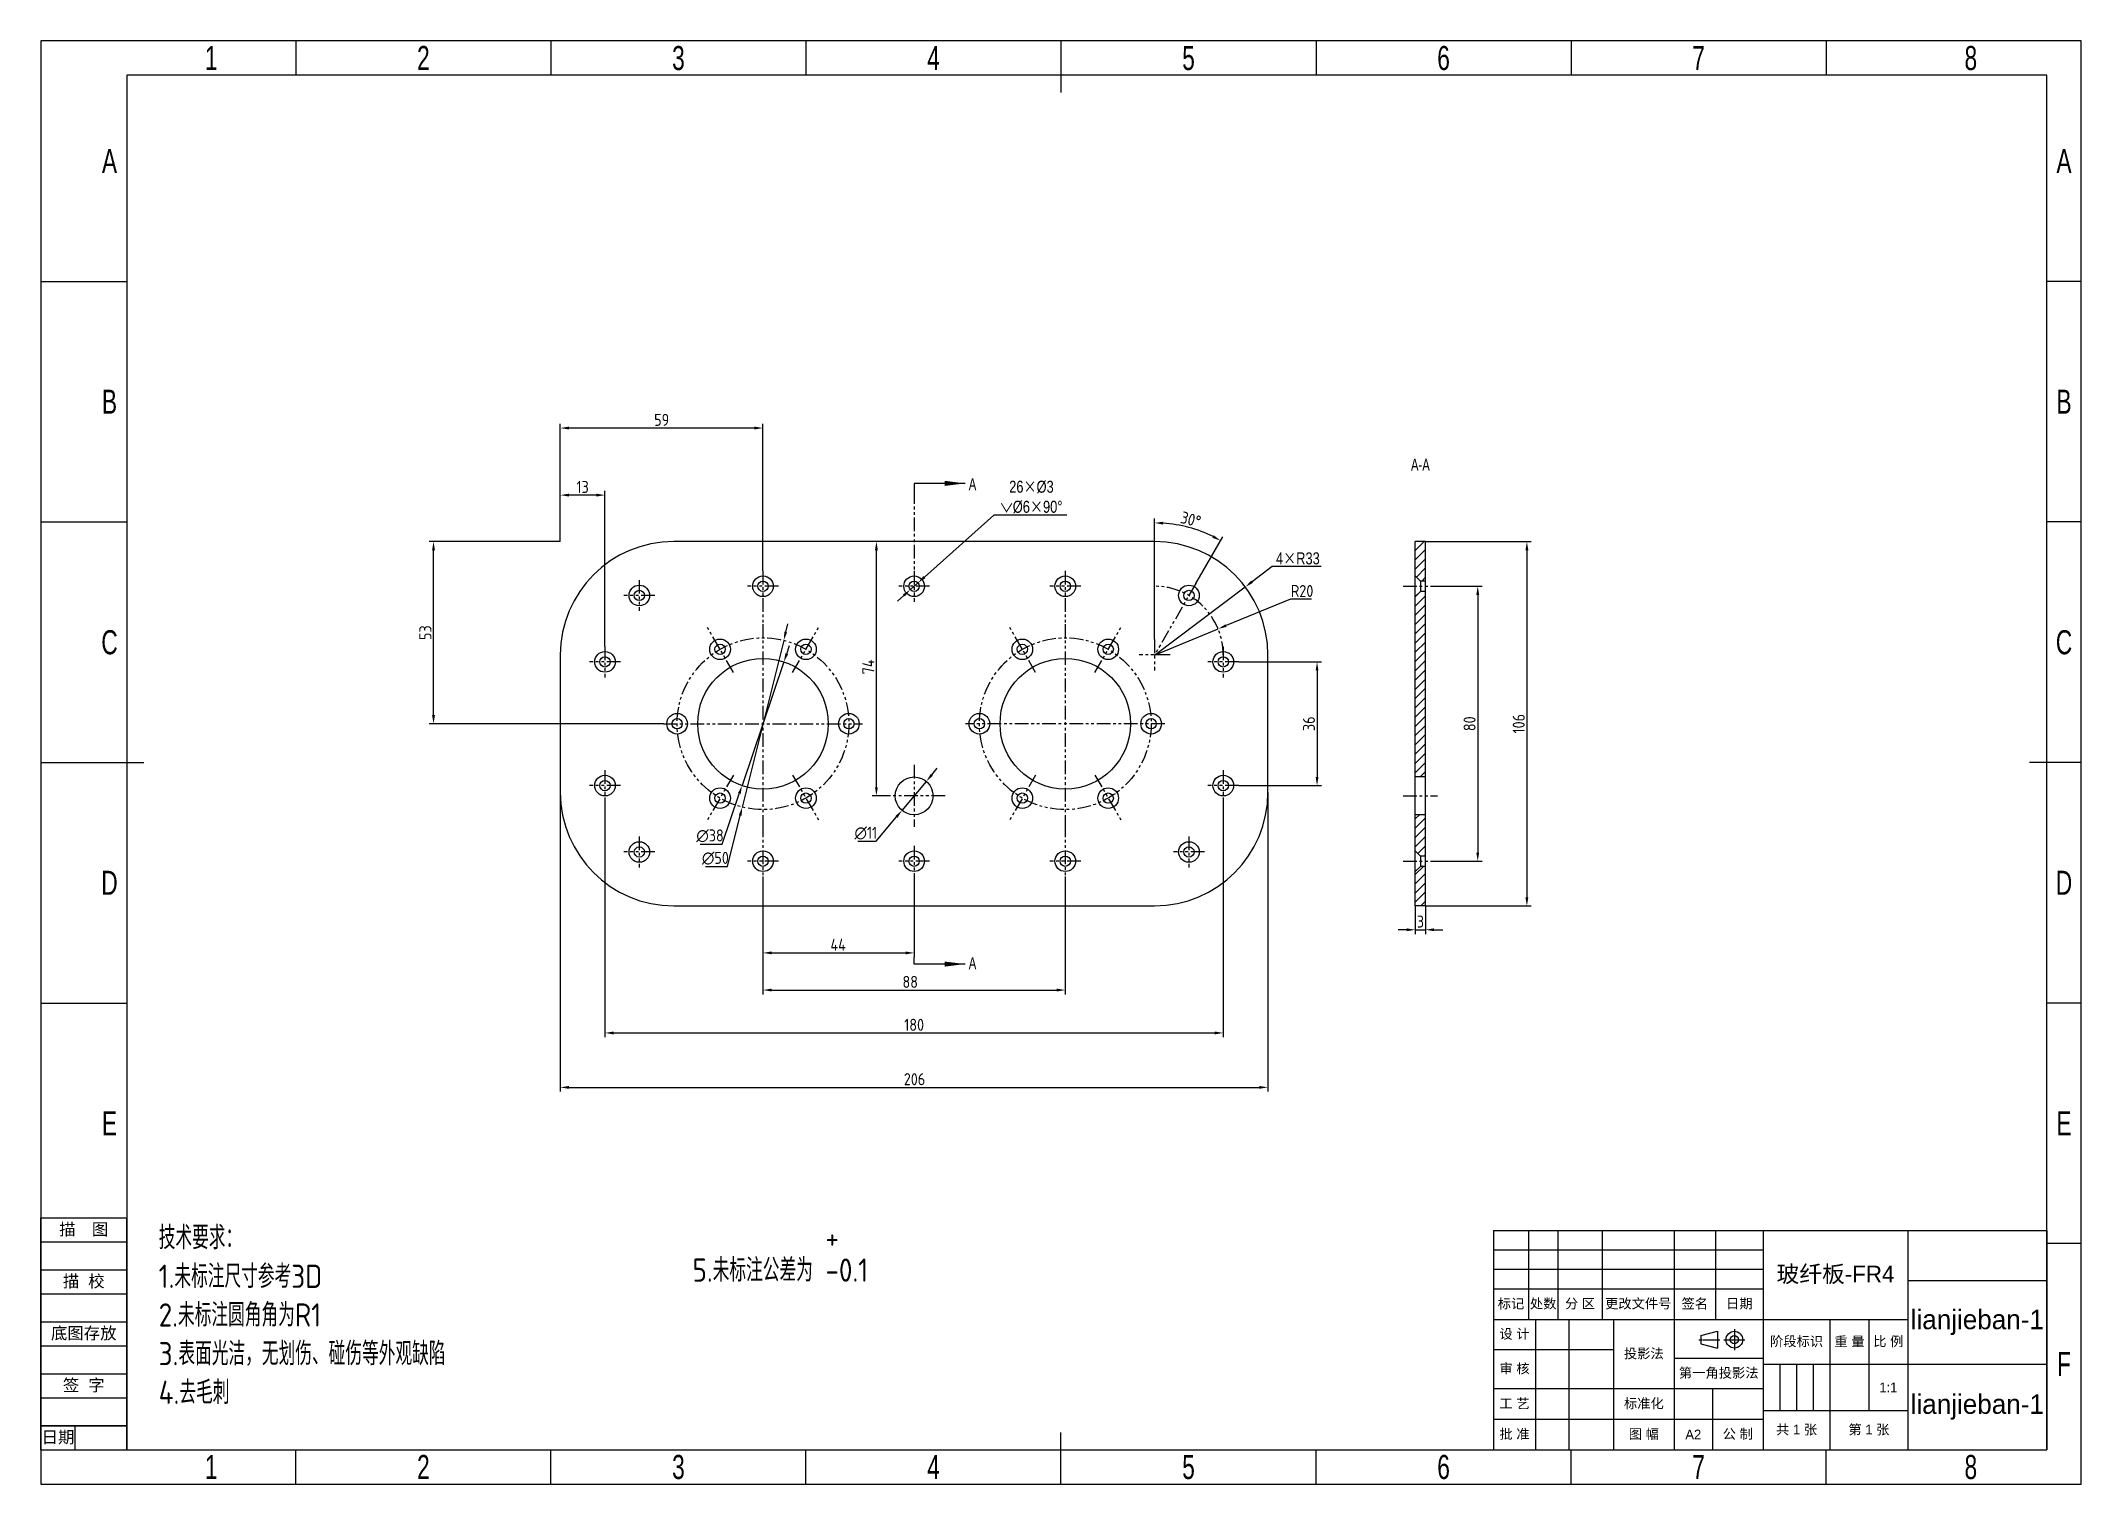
# Model space of a CAD drawing. Header units: millimetres. Extents: x 423 to 1017, y -78 to 342.
import ezdxf
from ezdxf.enums import TextEntityAlignment as Align

# ---------------------------------------------------------------- set-up
doc = ezdxf.new("R2010")
doc.units = ezdxf.units.MM
doc.header["$LTSCALE"] = 0.25
doc.header["$PDMODE"] = 3
doc.header["$PDSIZE"] = 1
doc.linetypes.add('CENTER', pattern=[0.6, 0.375, -0.075, 0.075, -0.075])
doc.linetypes.add('PHANTOM2', pattern=[31.75, 15.875, -3.175, 3.175, -3.175, 3.175, -3.175])
doc.layers.get('0').update_dxf_attribs({"linetype": 'CONTINUOUS'})
doc.layers.get('Defpoints').update_dxf_attribs({"linetype": 'CONTINUOUS'})
for name, color, linetype in [('0细实线', 7, 'CONTINUOUS'), ('1剖面线', 2, 'CONTINUOUS'), ('2双点画线', 6, 'PHANTOM2'), ('BMQZJ_DXF_CONTINUOUS_LINE', 7, 'CONTINUOUS'), ('BMQZJ_DXF_FORMAT', 7, 'CONTINUOUS'), ('BMQZJ_DXF_TEXT', 7, 'CONTINUOUS'), ('LIANJIEBAN-1_DXF_TEXT', 7, 'CONTINUOUS'), ('LIANJIEBAN-1DXF_CONTINUOUS_LINE', 7, 'CONTINUOUS'), ('后壳_DXF_FORMAT', 7, 'CONTINUOUS'), ('后壳_DXF_HATCHING', 7, 'CONTINUOUS')]:
    doc.layers.add(name, color=color, linetype=linetype)
doc.styles.get("Standard").update_dxf_attribs({"font": 'CHANGFANGSONG.TTF'})
doc.styles.add('TEXTSTYLE_2', font='CHANGFANGSONG.TTF')
doc.styles.add('TEXTSTYLE_3', font='CHANGFANGSONG.TTF')
doc.styles.add('字母', font='gbenor.shx', dxfattribs={"height": 3.5, "bigfont": 'gbcbig.shx'})
doc.styles.add('汉字', font='gbenor.shx', dxfattribs={"height": 5, "bigfont": 'gbcbig.shx'})
doc.dimstyles.get("Standard").update_dxf_attribs({"dimtxt": 3.5, "dimasz": 3.5, "dimexe": 1.5, "dimexo": 0, "dimtad": 1, "dimdsep": 46, "dimtxsty": 'STANDARD', "dimblk": '_FILLED', "dimblk1": '_FILLED', "dimblk2": '_FILLED', "dimcen": 0.09, "dimclrt": 3, "dimazin": 2, "dimtol": 1, "dimtp": 0.01, "dimtm": 0.01, "dimtfac": 1, "dimtofl": 0, "dimtmove": 0, "dimatfit": 3, "dimldrblk": '_FILLED', "dimfxl": 1, "dimtolj": 1, "dimarcsym": 0})
doc.dimstyles.new('正常', dxfattribs={"dimtxt": 3.5, "dimasz": 2.5, "dimexe": 1.25, "dimexo": 0, "dimtad": 1, "dimtoh": 1, "dimdsep": 46, "dimtxsty": '字母', "dimcen": 2.5, "dimclrd": 3, "dimclre": 3, "dimclrt": 3, "dimadec": 0, "dimazin": 0, "dimtfac": 1, "dimtmove": 0, "dimatfit": 3, "dimfxl": 1, "dimarcsym": 0})

# ---------------------------------------------------------------- blocks, each defined once
blk = doc.blocks.new('*T141')
at = {"layer": 'BMQZJ_DXF_FORMAT', "color": 0, "linetype": 'ByBlock', "lineweight": -2, "transparency": 16777216}
for p, q in [((0, 67.48), (25, 67.48)), ((0, 0), (0, 67.48)), ((25, 0), (25, 67.48)), ((0, 60.48), (25, 60.48)), ((0, 52.36), (25, 52.36)), ((0, 45.36), (25, 45.36)), ((0, 37.24), (25, 37.24)), ((0, 30.24), (25, 30.24)), ((0, 22.12), (25, 22.12)), ((0, 15.12), (25, 15.12)), ((0, 7), (25, 7)), ((10, 0), (10, 7)), ((0, 0), (25, 0))]:
    blk.add_line(p, q, dxfattribs=at)
at = {"layer": 'BMQZJ_DXF_FORMAT', "color": 3, "linetype": 'Continuous', "transparency": 16777216, "char_height": 3.5, "attachment_point": 5, "style": 'TEXTSTYLE_3'}
for s, insert, width in [('{\\fSimSun|b0|i0|c134|p2;描  图}', (12.5, 63.98), 24.88), ('描  校', (12.5, 48.86), 24.88), ('底图存放', (12.5, 33.74), 24.88), ('签  字', (12.5, 18.62), 24.88), ('日期', (5, 3.5), 9.88)]:
    blk.add_mtext(s, dxfattribs=dict(at, insert=insert, width=width))
blk = doc.blocks.new('*T143')
at = {"layer": '后壳_DXF_FORMAT', "color": 0, "linetype": 'ByBlock', "lineweight": -2, "transparency": 16777216}
for p, q in [((0, 0), (161.08, 0)), ((0, 0), (0, -63.86)), ((10.19, 0), (10.19, -25.92)), ((18.7, 0), (18.7, -25.92)), ((31.66, 0), (31.66, -25.92)), ((52.6, 0), (52.6, -63.86)), ((64.62, 0), (64.62, -25.92)), ((78.5, 0), (78.5, -63.86)), ((120.58, 0), (120.58, -63.86)), ((161.08, 0), (161.08, -63.86)), ((0, -5.67), (78.5, -5.67)), ((0, -11.34), (78.5, -11.34)), ((0, -17.01), (78.5, -17.01)), ((120.58, -14.58), (161.08, -14.58)), ((0, -25.92), (120.58, -25.92)), ((12.22, -25.92), (12.22, -63.86)), ((21.94, -25.92), (21.94, -63.86)), ((34.9, -25.92), (34.9, -63.86)), ((97.94, -25.92), (97.94, -63.86)), ((109.28, -25.92), (109.28, -52.41)), ((0, -34.65), (34.9, -34.65)), ((52.6, -37.2), (78.5, -37.2)), ((78.5, -38.97), (161.08, -38.97)), ((83.36, -38.97), (83.36, -52.41)), ((88.22, -38.97), (88.22, -52.41)), ((93.08, -38.97), (93.08, -52.41)), ((0, -46.04), (78.5, -46.04)), ((63.7, -46.04), (63.7, -63.86)), ((78.5, -52.41), (120.58, -52.41)), ((0, -54.95), (78.5, -54.95)), ((0, -63.86), (161.08, -63.86))]:
    blk.add_line(p, q, dxfattribs=at)
at = {"layer": '后壳_DXF_FORMAT', "color": 3, "linetype": 'Continuous', "transparency": 16777216, "attachment_point": 5}
for s, insert, char_height, width in [('{\\fSimSun|b0|i0|c134|p2;玻纤板}-FR4', (99.54, -12.96), 4.86, 41.9817), ('标记', (5.09, -21.46), 2.835, 10.0899), ('处数', (14.45, -21.46), 2.835, 8.4202), ('分 区', (25.18, -21.46), 2.835, 12.8628), ('更改文件号', (42.13, -21.46), 2.835, 20.8349), ('签名', (58.61, -21.46), 2.835, 11.9286), ('日期', (71.56, -21.46), 2.835, 13.7787), ('设 计', (6.11, -30.28), 2.835, 12.1273), ('投影法', (43.75, -35.98), 2.835, 17.5949), ('{\\fSimSun|b0|i0|c134|p2;阶段标识}', (88.22, -32.44), 2.835, 19.3428), ('重 量', (103.61, -32.44), 2.835, 11.2428), ('比 例', (114.93, -32.44), 2.835, 11.2017), ('审 核', (6.11, -40.35), 2.835, 12.1273), ('第一角投影法', (65.55, -41.62), 2.835, 25.8045), ('1:1', (114.93, -45.69), 2.835, 11.2017), ('lianjieban-1', (140.83, -51.41), 5.67, 40.4028), ('工 艺', (6.11, -50.5), 2.835, 12.1273), ('标准化', (43.75, -50.5), 2.835, 17.5949), ('批 准', (6.11, -59.4), 2.835, 12.1273), ('图 幅', (43.75, -59.4), 2.835, 17.5949), ('A2', (58.15, -59.4), 2.835, 11.0035), ('公 制', (71.1, -59.4), 2.835, 14.7038), ('共 1 张', (88.22, -58.13), 2.835, 19.3428), ('第 1 张', (109.26, -58.13), 2.835, 22.5417)]:
    blk.add_mtext(s, dxfattribs=dict(at, insert=insert, char_height=char_height, width=width))
at = {"layer": '后壳_DXF_FORMAT', "color": 0, "linetype": 'Continuous', "transparency": 16777216, "insert": (140.83, -26.78), "char_height": 5.67, "width": 40.4028, "attachment_point": 5}
blk.add_mtext('{\\C3;lianjieban-1}', dxfattribs=at)
blk = doc.blocks.new('FIRST_ANG02_BL2', base_point=(178, 28))
at = {"layer": '后壳_DXF_FORMAT', "color": 7, "linetype": 'Continuous'}
for p, q in [((170.5, 29.5), (176.5, 31)), ((170.5, 29.5), (170.5, 26.5)), ((176.5, 31), (176.5, 25)), ((170.5, 26.5), (176.5, 25))]:
    blk.add_line(p, q, dxfattribs=at)
at = {"layer": '后壳_DXF_FORMAT', "color": 1, "linetype": 'CENTER'}
for p, q in [((182.5, 31.75), (182.5, 24.25)), ((169.75, 28), (177.25, 28)), ((178.75, 28), (186.25, 28))]:
    blk.add_line(p, q, dxfattribs=at)
at = {"layer": '后壳_DXF_FORMAT', "color": 7, "linetype": 'Continuous'}
for radius in [3, 1.5]:
    blk.add_circle((182.5, 28), radius, dxfattribs=at)
blk = doc.blocks.new('*D211')
at = {"layer": 'BMQZJ_DXF_CONTINUOUS_LINE', "color": 3, "lineweight": -2, "transparency": 16777216}
for p, q in [((823.34, 90.18), (823.34, 81.98)), ((826.34, 90.18), (826.34, 81.98)), ((820.84, 83.23), (818.34, 83.23)), ((823.34, 83.23), (826.34, 83.23)), ((828.84, 83.23), (831.34, 83.23))]:
    blk.add_line(p, q, dxfattribs=at)
at = {"layer": 'BMQZJ_DXF_CONTINUOUS_LINE', "color": 3, "transparency": 16777216}
for points in [[(820.84, 83.65), (820.84, 82.81), (823.34, 83.23)], [(828.84, 83.65), (828.84, 82.81), (826.34, 83.23)]]:
    blk.add_solid(points, dxfattribs=at)
at = {"layer": 'Defpoints', "color": 0, "transparency": 16777216}
for p in [(823.34, 90.18), (826.34, 90.18), (826.34, 83.23)]:
    blk.add_point(p, dxfattribs=at)
at = {"layer": 'BMQZJ_DXF_CONTINUOUS_LINE', "color": 3, "transparency": 16777216, "insert": (824.84, 85.6), "char_height": 3.5, "attachment_point": 5, "style": '字母'}
blk.add_mtext('3', dxfattribs=at)
blk = doc.blocks.new('*D212')
at = {"layer": 'BMQZJ_DXF_CONTINUOUS_LINE', "color": 3, "lineweight": -2, "transparency": 16777216}
for p, q in [((826.34, 196.18), (857.09, 196.18)), ((855.84, 193.68), (855.84, 92.68)), ((826.34, 90.18), (857.09, 90.18))]:
    blk.add_line(p, q, dxfattribs=at)
at = {"layer": 'BMQZJ_DXF_CONTINUOUS_LINE', "color": 3, "transparency": 16777216}
for points in [[(855.42, 193.68), (856.26, 193.68), (855.84, 196.18)], [(855.42, 92.68), (856.26, 92.68), (855.84, 90.18)]]:
    blk.add_solid(points, dxfattribs=at)
at = {"layer": 'Defpoints', "color": 0, "transparency": 16777216}
for p in [(826.34, 196.18), (826.34, 90.18), (855.84, 90.18)]:
    blk.add_point(p, dxfattribs=at)
at = {"layer": 'BMQZJ_DXF_CONTINUOUS_LINE', "color": 3, "transparency": 16777216, "insert": (853.46, 143.18), "char_height": 3.5, "attachment_point": 5, "rotation": 90, "style": '字母'}
blk.add_mtext('106', dxfattribs=at)
blk = doc.blocks.new('*D222')
at = {"layer": 'BMQZJ_DXF_CONTINUOUS_LINE', "color": 3, "lineweight": -2, "transparency": 16777216}
for p, q in [((781.72, 188.9), (775.84, 184.49)), ((795.98, 188.9), (781.72, 188.9)), ((747.45, 163.18), (773.84, 182.99))]:
    blk.add_line(p, q, dxfattribs=at)
at = {"layer": 'BMQZJ_DXF_CONTINUOUS_LINE', "color": 3, "transparency": 16777216}
blk.add_solid([(775.59, 184.83), (776.09, 184.16), (773.84, 182.99)], dxfattribs=at)
at = {"layer": 'Defpoints', "color": 0, "transparency": 16777216}
for p in [(773.84, 182.99), (747.45, 163.18)]:
    blk.add_point(p, dxfattribs=at)
at = {"layer": 'BMQZJ_DXF_CONTINUOUS_LINE', "color": 3, "transparency": 16777216, "insert": (789.16, 191.28), "char_height": 3.5, "attachment_point": 5, "style": '字母'}
blk.add_mtext('{\\Fgdt|c134;\\W0.8;4\\fMS Gothic|b0|i0|c128|p49;×\\Fgdt|c134;R33}', dxfattribs=at)
blk = doc.blocks.new('*D223')
at = {"layer": 'BMQZJ_DXF_CONTINUOUS_LINE', "color": 3, "lineweight": -2, "transparency": 16777216}
for p, q in [((574.45, 123.18), (574.45, 36.12)), ((780.45, 123.18), (780.45, 36.12)), ((576.95, 37.37), (777.95, 37.37))]:
    blk.add_line(p, q, dxfattribs=at)
at = {"layer": 'BMQZJ_DXF_CONTINUOUS_LINE', "color": 3, "transparency": 16777216}
for points in [[(576.95, 37.78), (576.95, 36.95), (574.45, 37.37)], [(777.95, 37.78), (777.95, 36.95), (780.45, 37.37)]]:
    blk.add_solid(points, dxfattribs=at)
at = {"layer": 'Defpoints', "color": 0, "transparency": 16777216}
for p in [(574.45, 123.18), (780.45, 123.18), (780.45, 37.37)]:
    blk.add_point(p, dxfattribs=at)
at = {"layer": 'BMQZJ_DXF_CONTINUOUS_LINE', "color": 3, "transparency": 16777216, "insert": (677.56, 39.74), "char_height": 3.5, "attachment_point": 5, "style": '字母'}
blk.add_mtext('206', dxfattribs=at)
blk = doc.blocks.new('*D230')
at = {"layer": 'BMQZJ_DXF_CONTINUOUS_LINE', "color": 3, "lineweight": -2, "transparency": 16777216}
for p, q in [((574.45, 196.18), (574.45, 230.47)), ((630.95, 229.22), (576.95, 229.22)), ((633.45, 187.68), (633.45, 230.47))]:
    blk.add_line(p, q, dxfattribs=at)
at = {"layer": 'BMQZJ_DXF_CONTINUOUS_LINE', "color": 3, "transparency": 16777216}
for points in [[(576.95, 229.63), (576.95, 228.8), (574.45, 229.22)], [(630.95, 229.63), (630.95, 228.8), (633.45, 229.22)]]:
    blk.add_solid(points, dxfattribs=at)
at = {"layer": 'Defpoints', "color": 0, "transparency": 16777216}
for p in [(574.45, 229.22), (574.45, 196.18), (633.45, 187.68)]:
    blk.add_point(p, dxfattribs=at)
at = {"layer": 'BMQZJ_DXF_CONTINUOUS_LINE', "color": 3, "transparency": 16777216, "insert": (603.95, 231.59), "char_height": 3.5, "attachment_point": 5, "style": '字母'}
blk.add_mtext('59', dxfattribs=at)
blk = doc.blocks.new('*D231')
at = {"layer": 'BMQZJ_DXF_CONTINUOUS_LINE', "color": 3, "lineweight": -2, "transparency": 16777216}
for p, q in [((574.45, 196.18), (536.29, 196.18)), ((537.54, 145.68), (537.54, 193.68)), ((604.45, 143.18), (536.29, 143.18))]:
    blk.add_line(p, q, dxfattribs=at)
at = {"layer": 'BMQZJ_DXF_CONTINUOUS_LINE', "color": 3, "transparency": 16777216}
for points in [[(537.12, 193.68), (537.95, 193.68), (537.54, 196.18)], [(537.12, 145.68), (537.95, 145.68), (537.54, 143.18)]]:
    blk.add_solid(points, dxfattribs=at)
at = {"layer": 'Defpoints', "color": 0, "transparency": 16777216}
for p in [(537.54, 196.18), (574.45, 196.18), (604.45, 143.18)]:
    blk.add_point(p, dxfattribs=at)
at = {"layer": 'BMQZJ_DXF_CONTINUOUS_LINE', "color": 3, "transparency": 16777216, "insert": (535.16, 169.68), "char_height": 3.5, "attachment_point": 5, "rotation": 90, "style": '字母'}
blk.add_mtext('53', dxfattribs=at)
blk = doc.blocks.new('*D232')
at = {"layer": 'BMQZJ_DXF_CONTINUOUS_LINE', "color": 3, "lineweight": -2, "transparency": 16777216}
for p, q in [((640.08, 169.87), (640.69, 172.3)), ((639.48, 167.44), (627.42, 118.92)), ((623.13, 101.66), (626.82, 116.49)), ((616.67, 101.66), (623.13, 101.66))]:
    blk.add_line(p, q, dxfattribs=at)
at = {"layer": 'BMQZJ_DXF_CONTINUOUS_LINE', "color": 3, "transparency": 16777216}
for points in [[(639.68, 169.97), (640.49, 169.77), (639.48, 167.44)], [(626.41, 116.6), (627.22, 116.39), (627.42, 118.92)]]:
    blk.add_solid(points, dxfattribs=at)
at = {"layer": 'Defpoints', "color": 0, "transparency": 16777216}
for p in [(639.48, 167.44), (627.42, 118.92)]:
    blk.add_point(p, dxfattribs=at)
at = {"layer": 'BMQZJ_DXF_CONTINUOUS_LINE', "color": 3, "transparency": 16777216, "insert": (619.59, 104.03), "char_height": 3.5, "attachment_point": 5, "style": '字母'}
blk.add_mtext('∅50', dxfattribs=at)
blk = doc.blocks.new('*D233')
at = {"layer": 'BMQZJ_DXF_CONTINUOUS_LINE', "color": 3, "lineweight": -2, "transparency": 16777216}
for p, q in [((639.55, 161.18), (627.35, 125.19)), ((640.36, 163.54), (641.16, 165.91)), ((621.58, 108.18), (626.54, 122.82)), ((615.12, 108.18), (621.58, 108.18))]:
    blk.add_line(p, q, dxfattribs=at)
at = {"layer": 'BMQZJ_DXF_CONTINUOUS_LINE', "color": 3, "transparency": 16777216}
for points in [[(639.96, 163.68), (640.75, 163.41), (639.55, 161.18)], [(626.15, 122.96), (626.94, 122.69), (627.35, 125.19)]]:
    blk.add_solid(points, dxfattribs=at)
at = {"layer": 'Defpoints', "color": 0, "transparency": 16777216}
for p in [(639.55, 161.18), (627.35, 125.19)]:
    blk.add_point(p, dxfattribs=at)
at = {"layer": 'BMQZJ_DXF_CONTINUOUS_LINE', "color": 3, "transparency": 16777216, "insert": (618.03, 110.56), "char_height": 3.5, "attachment_point": 5, "style": '字母'}
blk.add_mtext('∅38', dxfattribs=at)
blk = doc.blocks.new('*D236')
at = {"layer": 'BMQZJ_DXF_CONTINUOUS_LINE', "color": 3, "lineweight": -2, "transparency": 16777216}
for p, q in [((700.7, 203.88), (680.44, 185.84)), ((721.9, 203.88), (700.7, 203.88)), ((676.33, 182.19), (678.57, 184.18)), ((674.46, 180.52), (672.59, 178.86))]:
    blk.add_line(p, q, dxfattribs=at)
at = {"layer": 'BMQZJ_DXF_CONTINUOUS_LINE', "color": 3, "transparency": 16777216}
for points in [[(680.16, 186.15), (680.71, 185.53), (678.57, 184.18)], [(674.18, 180.83), (674.74, 180.21), (676.33, 182.19)]]:
    blk.add_solid(points, dxfattribs=at)
at = {"layer": 'Defpoints', "color": 0, "transparency": 16777216}
for p in [(678.57, 184.18), (676.33, 182.19)]:
    blk.add_point(p, dxfattribs=at)
at = {"layer": 'BMQZJ_DXF_CONTINUOUS_LINE', "color": 3, "transparency": 16777216, "insert": (711.61, 209.17), "char_height": 3.5, "attachment_point": 5, "style": '字母'}
blk.add_mtext('{\\Fgdt|c134;\\W0.8;26\\fMS Gothic|b0|i0|c128|p49;×\\Fgdt|c134;%%C3\\Pw%%C6\\fMS Gothic|b0|i0|c128|p49;×\\Fgdt|c134;90%%D}', dxfattribs=at)
blk = doc.blocks.new('*D240')
at = {"layer": 'BMQZJ_DXF_CONTINUOUS_LINE', "color": 3, "lineweight": -2, "transparency": 16777216}
for p, q in [((747.45, 167.68), (747.45, 202.87)), ((759.45, 183.97), (767.3, 197.56))]:
    blk.add_line(p, q, dxfattribs=at)
blk.add_arc((747.45, 163.18), 38.44, 63.72678, 86.27322, dxfattribs=at)
at = {"layer": 'BMQZJ_DXF_CONTINUOUS_LINE', "color": 3, "transparency": 16777216}
for points in [[(749.93, 201.13), (749.96, 201.96), (747.45, 201.62)], [(764.66, 198.02), (764.27, 197.29), (766.67, 196.47)]]:
    blk.add_solid(points, dxfattribs=at)
at = {"layer": 'Defpoints', "color": 0, "transparency": 16777216}
for p in [(760.6, 199.31), (759.45, 183.97), (747.45, 167.68), (747.45, 163.18), (747.45, 158.68)]:
    blk.add_point(p, dxfattribs=at)
at = {"layer": 'BMQZJ_DXF_CONTINUOUS_LINE', "color": 3, "transparency": 16777216, "insert": (758.01, 202.61), "char_height": 3.5, "attachment_point": 5, "rotation": 345, "style": '字母'}
blk.add_mtext('30°', dxfattribs=at)
blk = doc.blocks.new('*D241')
at = {"layer": 'BMQZJ_DXF_CONTINUOUS_LINE', "color": 3, "lineweight": -2, "transparency": 16777216}
for p, q in [((633.45, 98.68), (633.45, 64.43)), ((721.45, 98.68), (721.45, 64.43)), ((635.95, 65.68), (718.95, 65.68))]:
    blk.add_line(p, q, dxfattribs=at)
at = {"layer": 'BMQZJ_DXF_CONTINUOUS_LINE', "color": 3, "transparency": 16777216}
for points in [[(635.95, 66.1), (635.95, 65.27), (633.45, 65.68)], [(718.95, 66.1), (718.95, 65.27), (721.45, 65.68)]]:
    blk.add_solid(points, dxfattribs=at)
at = {"layer": 'Defpoints', "color": 0, "transparency": 16777216}
for p in [(633.45, 98.68), (721.45, 98.68), (721.45, 65.68)]:
    blk.add_point(p, dxfattribs=at)
at = {"layer": 'BMQZJ_DXF_CONTINUOUS_LINE', "color": 3, "transparency": 16777216, "insert": (676.32, 68.06), "char_height": 3.5, "attachment_point": 5, "style": '字母'}
blk.add_mtext('88', dxfattribs=at)
blk = doc.blocks.new('*D242')
at = {"layer": 'BMQZJ_DXF_CONTINUOUS_LINE', "color": 3, "lineweight": -2, "transparency": 16777216}
for p, q in [((633.45, 98.68), (633.45, 75.24)), ((677.45, 98.68), (677.45, 75.24)), ((635.95, 76.49), (674.95, 76.49))]:
    blk.add_line(p, q, dxfattribs=at)
at = {"layer": 'BMQZJ_DXF_CONTINUOUS_LINE', "color": 3, "transparency": 16777216}
for points in [[(635.95, 76.91), (635.95, 76.08), (633.45, 76.49)], [(674.95, 76.91), (674.95, 76.08), (677.45, 76.49)]]:
    blk.add_solid(points, dxfattribs=at)
at = {"layer": 'Defpoints', "color": 0, "transparency": 16777216}
for p in [(633.45, 98.68), (677.45, 98.68), (677.45, 76.49)]:
    blk.add_point(p, dxfattribs=at)
at = {"layer": 'BMQZJ_DXF_CONTINUOUS_LINE', "color": 3, "transparency": 16777216, "insert": (655.33, 78.87), "char_height": 3.5, "attachment_point": 5, "style": '字母'}
blk.add_mtext('44', dxfattribs=at)
blk = doc.blocks.new('*D244')
at = {"layer": 'BMQZJ_DXF_CONTINUOUS_LINE', "color": 3, "lineweight": -2, "transparency": 16777216}
for p, q in [((787, 179.43), (768.26, 171.73)), ((793.17, 179.43), (787, 179.43)), ((747.45, 163.18), (765.95, 170.78))]:
    blk.add_line(p, q, dxfattribs=at)
at = {"layer": 'BMQZJ_DXF_CONTINUOUS_LINE', "color": 3, "transparency": 16777216}
blk.add_solid([(768.1, 172.12), (768.42, 171.35), (765.95, 170.78)], dxfattribs=at)
at = {"layer": 'Defpoints', "color": 0, "transparency": 16777216}
for p in [(765.95, 170.78), (747.45, 163.18)]:
    blk.add_point(p, dxfattribs=at)
at = {"layer": 'BMQZJ_DXF_CONTINUOUS_LINE', "color": 3, "transparency": 16777216, "insert": (790.4, 181.81), "char_height": 3.5, "attachment_point": 5, "style": '字母'}
blk.add_mtext('R20', dxfattribs=at)
blk = doc.blocks.new('*D247')
at = {"layer": 'BMQZJ_DXF_CONTINUOUS_LINE', "color": 3, "lineweight": -2, "transparency": 16777216}
for p, q in [((771.95, 161.18), (796, 161.18)), ((794.75, 158.68), (794.75, 127.68)), ((771.95, 125.18), (796, 125.18))]:
    blk.add_line(p, q, dxfattribs=at)
at = {"layer": 'BMQZJ_DXF_CONTINUOUS_LINE', "color": 3, "transparency": 16777216}
for points in [[(794.34, 158.68), (795.17, 158.68), (794.75, 161.18)], [(794.34, 127.68), (795.17, 127.68), (794.75, 125.18)]]:
    blk.add_solid(points, dxfattribs=at)
at = {"layer": 'Defpoints', "color": 0, "transparency": 16777216}
for p in [(771.95, 161.18), (771.95, 125.18), (794.75, 125.18)]:
    blk.add_point(p, dxfattribs=at)
at = {"layer": 'BMQZJ_DXF_CONTINUOUS_LINE', "color": 3, "transparency": 16777216, "insert": (792.38, 143.18), "char_height": 3.5, "attachment_point": 5, "rotation": 90, "style": '字母'}
blk.add_mtext('36', dxfattribs=at)
blk = doc.blocks.new('*D249')
at = {"layer": 'BMQZJ_DXF_CONTINUOUS_LINE', "color": 3, "lineweight": -2, "transparency": 16777216}
for p, q in [((668.45, 196.18), (665.22, 196.18)), ((666.47, 124.68), (666.47, 193.68)), ((668.45, 122.18), (665.22, 122.18))]:
    blk.add_line(p, q, dxfattribs=at)
at = {"layer": 'BMQZJ_DXF_CONTINUOUS_LINE', "color": 3, "transparency": 16777216}
for points in [[(666.05, 193.68), (666.89, 193.68), (666.47, 196.18)], [(666.05, 124.68), (666.89, 124.68), (666.47, 122.18)]]:
    blk.add_solid(points, dxfattribs=at)
at = {"layer": 'Defpoints', "color": 0, "transparency": 16777216}
for p in [(666.47, 196.18), (668.45, 196.18), (668.45, 122.18)]:
    blk.add_point(p, dxfattribs=at)
at = {"layer": 'BMQZJ_DXF_CONTINUOUS_LINE', "color": 3, "transparency": 16777216, "insert": (664.1, 159.73), "char_height": 3.5, "attachment_point": 5, "rotation": 90, "style": '字母'}
blk.add_mtext('74', dxfattribs=at)
blk = doc.blocks.new('*D253')
at = {"layer": 'BMQZJ_DXF_CONTINUOUS_LINE', "color": 3, "lineweight": -2, "transparency": 16777216}
for p, q in [((587.45, 120.68), (587.45, 51.95)), ((767.45, 120.68), (767.45, 51.95)), ((589.95, 53.2), (764.95, 53.2))]:
    blk.add_line(p, q, dxfattribs=at)
at = {"layer": 'BMQZJ_DXF_CONTINUOUS_LINE', "color": 3, "transparency": 16777216}
for points in [[(589.95, 53.62), (589.95, 52.78), (587.45, 53.2)], [(764.95, 53.62), (764.95, 52.78), (767.45, 53.2)]]:
    blk.add_solid(points, dxfattribs=at)
at = {"layer": 'Defpoints', "color": 0, "transparency": 16777216}
for p in [(587.45, 120.68), (767.45, 120.68), (767.45, 53.2)]:
    blk.add_point(p, dxfattribs=at)
at = {"layer": 'BMQZJ_DXF_CONTINUOUS_LINE', "color": 3, "transparency": 16777216, "insert": (677.45, 55.57), "char_height": 3.5, "attachment_point": 5, "style": '字母'}
blk.add_mtext('180', dxfattribs=at)
blk = doc.blocks.new('*D254')
at = {"layer": 'BMQZJ_DXF_CONTINUOUS_LINE', "color": 3, "lineweight": -2, "transparency": 16777216}
for p, q in [((574.45, 196.18), (574.45, 210.96)), ((584.95, 209.71), (576.95, 209.71)), ((587.45, 165.68), (587.45, 210.96))]:
    blk.add_line(p, q, dxfattribs=at)
at = {"layer": 'BMQZJ_DXF_CONTINUOUS_LINE', "color": 3, "transparency": 16777216}
for points in [[(576.95, 210.12), (576.95, 209.29), (574.45, 209.71)], [(584.95, 210.12), (584.95, 209.29), (587.45, 209.71)]]:
    blk.add_solid(points, dxfattribs=at)
at = {"layer": 'Defpoints', "color": 0, "transparency": 16777216}
for p in [(574.45, 209.71), (574.45, 196.18), (587.45, 165.68)]:
    blk.add_point(p, dxfattribs=at)
at = {"layer": 'BMQZJ_DXF_CONTINUOUS_LINE', "color": 3, "transparency": 16777216, "insert": (580.95, 212.08), "char_height": 3.5, "attachment_point": 5, "style": '字母'}
blk.add_mtext('13', dxfattribs=at)
blk = doc.blocks.new('*D255')
at = {"layer": 'BMQZJ_DXF_CONTINUOUS_LINE', "color": 3, "lineweight": -2, "transparency": 16777216}
for p, q in [((680.99, 126.39), (673.91, 117.97)), ((682.6, 128.31), (684.2, 130.22)), ((666.35, 108.97), (672.3, 116.06)), ((661.06, 108.97), (666.35, 108.97))]:
    blk.add_line(p, q, dxfattribs=at)
at = {"layer": 'BMQZJ_DXF_CONTINUOUS_LINE', "color": 3, "transparency": 16777216}
for points in [[(682.28, 128.58), (682.91, 128.04), (680.99, 126.39)], [(671.99, 116.33), (672.62, 115.79), (673.91, 117.97)]]:
    blk.add_solid(points, dxfattribs=at)
at = {"layer": 'Defpoints', "color": 0, "transparency": 16777216}
for p in [(680.99, 126.39), (673.91, 117.97)]:
    blk.add_point(p, dxfattribs=at)
at = {"layer": 'BMQZJ_DXF_CONTINUOUS_LINE', "color": 3, "transparency": 16777216, "insert": (663.39, 111.35), "char_height": 3.5, "attachment_point": 5, "style": '字母'}
blk.add_mtext('∅11', dxfattribs=at)
blk = doc.blocks.new('*D256')
at = {"layer": 'BMQZJ_DXF_CONTINUOUS_LINE', "color": 3, "lineweight": -2, "transparency": 16777216}
for p, q in [((829.84, 183.18), (842.78, 183.18)), ((841.53, 180.68), (841.53, 105.68)), ((829.84, 103.18), (842.78, 103.18))]:
    blk.add_line(p, q, dxfattribs=at)
at = {"layer": 'BMQZJ_DXF_CONTINUOUS_LINE', "color": 3, "transparency": 16777216}
for points in [[(841.11, 180.68), (841.95, 180.68), (841.53, 183.18)], [(841.11, 105.68), (841.95, 105.68), (841.53, 103.18)]]:
    blk.add_solid(points, dxfattribs=at)
at = {"layer": 'Defpoints', "color": 0, "transparency": 16777216}
for p in [(829.84, 183.18), (829.84, 103.18), (841.53, 103.18)]:
    blk.add_point(p, dxfattribs=at)
at = {"layer": 'BMQZJ_DXF_CONTINUOUS_LINE', "color": 3, "transparency": 16777216, "insert": (839.15, 143.18), "char_height": 3.5, "attachment_point": 5, "rotation": 90, "style": '字母'}
blk.add_mtext('80', dxfattribs=at)
blk = doc.blocks.new('_FILLED')
at = {"color": 0, "linetype": 'ByBlock'}
blk.add_solid([(0, 0), (-1, 0.143), (-1, -0.143)], dxfattribs=at)
blk = doc.blocks.new('XSEC_FILLED')
at = {"color": 0, "linetype": 'ByBlock'}
blk.add_solid([(0, 0), (-1, 0.125), (-1, -0.125)], dxfattribs=at)

msp = doc.modelspace()

# ---------------------------------------------------------------- hatches: boundary and pattern name
at = {"layer": '1剖面线'}
h = msp.add_hatch(dxfattribs=at)
h.set_pattern_fill('ANSI31', color=256, scale=0.6)
h.set_pattern_definition([(45, (574.4496, 90.1829), (-1.347038, 1.347038), [])])
h.paths.add_polyline_path([(826.34, 196.183), (823.34, 196.183), (823.34, 186.183), (824.84, 184.683), (826.34, 184.683)])
h.paths.add_polyline_path([(826.34, 181.683), (824.84, 181.683), (823.34, 180.183), (823.34, 127.683), (826.34, 127.683)])
h.paths.add_polyline_path([(826.34, 116.683), (823.34, 116.683), (823.34, 106.183), (824.84, 104.683), (826.34, 104.683)])
h.paths.add_polyline_path([(826.34, 101.683), (824.84, 101.683), (823.34, 100.183), (823.34, 90.183), (826.34, 90.183)])

# ---------------------------------------------------------------- linework, layer by layer
at = {"layer": '0细实线'}
for centre in [(620.95, 164.834), (733.95, 164.834)]:
    msp.add_circle(centre, 3, dxfattribs=at)
at = {"layer": '2双点画线'}
for p, q in [((677.45, 211.124), (677.45, 187.683)), ((597.45, 185.003), (597.45, 176.003)), ((633.45, 187.683), (633.45, 172.183)), ((677.45, 187.683), (677.45, 178.683)), ((721.45, 187.683), (721.45, 172.183)), ((601.95, 180.503), (592.95, 180.503)), ((637.95, 183.183), (628.95, 183.183)), ((681.95, 183.183), (672.95, 183.183)), ((725.95, 183.183), (716.95, 183.183)), ((759.45, 183.968), (747.45, 163.183)), ((819.84, 183.183), (829.84, 183.183)), ((624.825, 158.122), (617.075, 171.545)), ((633.45, 172.183), (633.45, 114.183)), ((642.075, 158.122), (649.825, 171.545)), ((712.825, 158.122), (705.075, 171.545)), ((721.45, 172.183), (721.45, 114.183)), ((730.075, 158.122), (737.825, 171.545)), ((747.45, 167.683), (747.45, 158.683)), ((591.95, 161.183), (582.95, 161.183)), ((587.45, 165.683), (587.45, 156.683)), ((751.95, 163.183), (742.95, 163.183)), ((771.95, 161.183), (762.95, 161.183)), ((767.45, 165.683), (767.45, 156.683)), ((604.45, 143.183), (662.45, 143.183)), ((750.45, 143.183), (692.45, 143.183)), ((677.45, 131.183), (677.45, 113.183)), ((591.95, 125.183), (582.95, 125.183)), ((587.45, 129.683), (587.45, 120.683)), ((624.825, 128.244), (617.075, 114.821)), ((642.075, 128.244), (649.825, 114.821)), ((712.825, 128.244), (705.075, 114.821)), ((730.075, 128.244), (737.825, 114.821)), ((771.95, 125.183), (762.95, 125.183)), ((767.45, 129.683), (767.45, 120.683)), ((686.45, 122.183), (668.45, 122.183)), ((819.84, 122.183), (829.84, 122.183)), ((633.45, 114.183), (633.45, 98.683)), ((721.45, 114.183), (721.45, 98.683)), ((597.45, 110.362), (597.45, 101.362)), ((677.45, 107.683), (677.45, 98.683)), ((757.45, 110.362), (757.45, 101.362)), ((601.95, 105.862), (592.95, 105.862)), ((637.95, 103.183), (628.95, 103.183)), ((681.95, 103.183), (672.95, 103.183)), ((725.95, 103.183), (716.95, 103.183)), ((761.95, 105.862), (752.95, 105.862)), ((819.84, 103.183), (829.84, 103.183))]:
    msp.add_line(p, q, dxfattribs=at)
for centre in [(633.45, 143.183), (721.45, 143.183)]:
    msp.add_circle(centre, 25, dxfattribs=at)
msp.add_arc((747.45, 163.183), 20, 0, 90, dxfattribs=at)
at = {"layer": 'BMQZJ_DXF_FORMAT', "color": 1, "linetype": 'Continuous'}
for p, q in [((423.207, 341.901), (423.207, -78.099)), ((1017.207, 341.901), (423.207, 341.901)), ((497.457, 341.901), (497.457, 331.901)), ((571.707, 341.901), (571.707, 331.901)), ((645.957, 341.901), (645.957, 331.901)), ((794.457, 341.901), (794.457, 331.901)), ((868.707, 341.901), (868.707, 331.901)), ((942.957, 341.901), (942.957, 331.901)), ((1017.207, -78.099), (1017.207, 341.901)), ((423.207, 271.901), (448.207, 271.901)), ((1017.207, 271.901), (1007.207, 271.901)), ((423.207, 201.901), (448.207, 201.901)), ((1017.207, 201.901), (1007.207, 201.901)), ((423.207, 61.901), (448.207, 61.901)), ((1017.207, 61.901), (1007.207, 61.901)), ((1017.207, -8.099), (1007.207, -8.099)), ((448.207, -61.099), (423.207, -61.099)), ((433.207, -68.099), (433.207, -61.099)), ((423.207, -68.099), (448.207, -68.099)), ((497.457, -78.099), (497.457, -68.099)), ((571.707, -78.099), (571.707, -68.099)), ((645.957, -78.099), (645.957, -68.099)), ((794.457, -78.099), (794.457, -68.099)), ((868.707, -78.099), (868.707, -68.099)), ((942.957, -78.099), (942.957, -68.099)), ((423.207, -78.099), (1017.207, -78.099))]:
    msp.add_line(p, q, dxfattribs=at)
at = {"layer": 'BMQZJ_DXF_FORMAT', "color": 7, "linetype": 'Continuous'}
for p, q in [((720.207, 341.901), (720.207, 326.901)), ((448.207, 331.901), (448.207, -68.099)), ((1007.207, 331.901), (448.207, 331.901)), ((1007.207, -68.099), (1007.207, 331.901)), ((423.207, 131.901), (453.207, 131.901)), ((1017.207, 131.901), (1002.207, 131.901)), ((720.207, -78.099), (720.207, -63.099)), ((448.207, -68.099), (1007.207, -68.099))]:
    msp.add_line(p, q, dxfattribs=at)
at = {"layer": 'LIANJIEBAN-1DXF_CONTINUOUS_LINE', "color": 7, "linetype": 'Continuous'}
for p, q in [((747.45, 196.183), (607.45, 196.183)), ((823.34, 90.183), (823.34, 196.183)), ((826.34, 196.183), (823.34, 196.183)), ((826.34, 90.183), (826.34, 196.183)), ((824.84, 184.683), (823.34, 186.183)), ((824.84, 184.683), (824.84, 181.683)), ((826.34, 184.683), (824.84, 184.683)), ((824.84, 181.683), (823.34, 180.183)), ((826.34, 181.683), (824.84, 181.683)), ((574.45, 163.183), (574.45, 123.183)), ((780.45, 123.183), (780.45, 163.183)), ((826.34, 127.683), (823.34, 127.683)), ((826.34, 116.683), (823.34, 116.683)), ((824.84, 104.683), (823.34, 106.183)), ((824.84, 101.683), (823.34, 100.183)), ((826.34, 104.683), (824.84, 104.683)), ((824.84, 104.683), (824.84, 101.683)), ((826.34, 101.683), (824.84, 101.683)), ((607.45, 90.183), (747.45, 90.183)), ((826.34, 90.183), (823.34, 90.183))]:
    msp.add_line(p, q, dxfattribs=at)
for centre, radius in [((633.45, 183.183), 3), ((633.45, 183.183), 1.5), ((677.45, 183.183), 3), ((677.45, 183.183), 1.5), ((721.45, 183.183), 3), ((721.45, 183.183), 1.5), ((597.45, 180.503), 3), ((597.45, 180.503), 1.5), ((757.45, 180.503), 3), ((757.45, 180.503), 1.5), ((620.95, 164.834), 1.5), ((645.95, 164.834), 3), ((645.95, 164.834), 1.5), ((708.95, 164.834), 3), ((708.95, 164.834), 1.5), ((733.95, 164.834), 1.5), ((587.45, 161.183), 3), ((587.45, 161.183), 1.5), ((633.45, 143.183), 19), ((721.45, 143.183), 19), ((767.45, 161.183), 3), ((767.45, 161.183), 1.5), ((608.45, 143.183), 3), ((608.45, 143.183), 1.5), ((658.45, 143.183), 3), ((658.45, 143.183), 1.5), ((696.45, 143.183), 3), ((696.45, 143.183), 1.5), ((746.45, 143.183), 3), ((746.45, 143.183), 1.5), ((587.45, 125.183), 3), ((587.45, 125.183), 1.5), ((677.45, 122.183), 5.5), ((767.45, 125.183), 3), ((767.45, 125.183), 1.5), ((620.95, 121.532), 3), ((620.95, 121.532), 1.5), ((645.95, 121.532), 3), ((645.95, 121.532), 1.5), ((708.95, 121.532), 3), ((708.95, 121.532), 1.5), ((733.95, 121.532), 3), ((733.95, 121.532), 1.5), ((597.45, 105.862), 3), ((597.45, 105.862), 1.5), ((757.45, 105.862), 3), ((757.45, 105.862), 1.5), ((633.45, 103.183), 3), ((633.45, 103.183), 1.5), ((677.45, 103.183), 3), ((677.45, 103.183), 1.5), ((721.45, 103.183), 3), ((721.45, 103.183), 1.5)]:
    msp.add_circle(centre, radius, dxfattribs=at)
for centre, start, end in [((607.45, 163.183), 90, 180), ((747.45, 163.183), 0, 90), ((607.45, 123.183), 180, 270), ((747.45, 123.183), 270, 0)]:
    msp.add_arc(centre, 33, start, end, dxfattribs=at)
at = {"layer": '后壳_DXF_HATCHING', "color": 7}
for p, q in [((677.45, 213.124), (677.45, 211.124)), ((677.45, 73.242), (677.45, 75.242))]:
    msp.add_line(p, q, dxfattribs=at)

# ---------------------------------------------------------------- block references
for name, p in [('*T141', (423.207, -68.099)), ('*T143', (846.13, -4.242))]:
    msp.add_blockref(name, p)
at = {"layer": '后壳_DXF_FORMAT', "color": 1, "linetype": 'Continuous', "xscale": 0.8099999999999999, "yscale": 0.8099999999999999, "zscale": 0.8099999999999999}
msp.add_blockref('FIRST_ANG02_BL2', (912.591, -36.054), dxfattribs=at)

# ---------------------------------------------------------------- texts
at = {"layer": '2双点画线', "color": 2}
note = msp.add_mtext_dynamic_manual_height_columns('技术要求：\\P1.未标注尺寸参考3D\\P2.未标注圆角角为R1\\P3.表面光洁，无划伤、碰伤等外观缺陷\\P4.去毛刺\\P5.未标注公差为 \\S+^ -;0.1\\P', width=153.90807, gutter_width=1.5, heights=[65.122, 0], dxfattribs=dict(at, insert=(457.527, -2.977), char_height=6.75, attachment_point=1, style='汉字'))
at = {"layer": 'BMQZJ_DXF_FORMAT', "color": 3, "linetype": 'Continuous', "style": 'TEXTSTYLE_2', "width": 0.707}
for s, p in [('1', (472.832, 333.401)), ('2', (534.582, 333.401)), ('3', (608.832, 333.401)), ('4', (683.082, 333.401)), ('5', (757.332, 333.401)), ('6', (831.582, 333.401)), ('7', (905.832, 333.401)), ('8', (985.082, 333.401)), ('A', (443.207, 303.401)), ('A', (1012.207, 303.401)), ('B', (443.207, 233.401)), ('B', (1012.207, 233.401)), ('C', (443.207, 163.401)), ('C', (1012.207, 163.401)), ('D', (443.207, 93.401)), ('D', (1012.207, 93.401)), ('E', (443.207, 23.401)), ('E', (1012.207, 23.401)), ('F', (1012.207, -46.599)), ('1', (472.832, -76.599)), ('2', (534.582, -76.599)), ('3', (608.832, -76.599)), ('4', (683.082, -76.599)), ('5', (757.332, -76.599)), ('6', (831.582, -76.599)), ('7', (905.832, -76.599)), ('8', (985.082, -76.599))]:
    msp.add_text(s, height=7, dxfattribs=at).set_placement(p, align=Align.CENTER)
at = {"layer": 'BMQZJ_DXF_TEXT', "linetype": 'Continuous', "width": 0.7}
for p in [(694.45, 211.124), (694.45, 71.742)]:
    msp.add_text('A', height=3.5, dxfattribs=at).set_placement(p, align=Align.CENTER)
at = {"layer": 'LIANJIEBAN-1_DXF_TEXT', "linetype": 'Continuous', "width": 0.7}
msp.add_text('A-A', height=3.5, dxfattribs=at).set_placement((824.84, 216.803), align=Align.CENTER)

# ---------------------------------------------------------------- dimensions: what is measured, and where the dimension line sits
at = {"layer": 'BMQZJ_DXF_CONTINUOUS_LINE'}
for base, p1, p2, picture, middle in [((574.45, 229.217), (633.45, 187.683), (574.45, 196.183), '*D230', (603.95, 229.217)), ((574.45, 209.708), (587.45, 165.683), (574.45, 196.183), '*D254', (580.95, 209.708)), ((780.45, 37.366), (574.45, 123.183), (780.45, 123.183), '*D223', (677.564, 37.366)), ((721.45, 65.684), (633.45, 98.683), (721.45, 98.683), '*D241', (676.322, 65.684)), ((677.45, 76.492), (633.45, 98.683), (677.45, 98.683), '*D242', (655.327, 76.492))]:
    dim = msp.add_linear_dim(base=base, p1=p1, p2=p2, dimstyle='正常', dxfattribs=at)
    dim.commit()
    dim.dimension.update_dxf_attribs({"geometry": picture, "text_midpoint": middle, "dimtype": 160})
dim = msp.add_diameter_dim_2p(p1=(676.329, 182.186), p2=(678.57, 184.18), text='{\\Fgdt|c134;\\W0.8;26\\fMS Gothic|b0|i0|c128|p49;×\\Fgdt|c134;%%C3\\Pw%%C6\\fMS Gothic|b0|i0|c128|p49;×\\Fgdt|c134;90%%D}', dimstyle='正常', dxfattribs=at)
dim.commit()
dim.dimension.update_dxf_attribs({"geometry": '*D236', "text_midpoint": (711.615, 203.882), "dimtype": 163})
dim = msp.add_angular_dim_2l(base=(760.598, 199.307), line1=((759.45, 183.968), (747.45, 163.183)), line2=((747.45, 167.683), (747.45, 158.683)), dimstyle='正常', dxfattribs=at)
dim.commit()
dim.dimension.update_dxf_attribs({"geometry": '*D240', "text_midpoint": (758.014, 202.609)})
for base, p1, p2, picture, middle in [((537.537, 196.183), (604.45, 143.183), (574.45, 196.183), '*D231', (535.162, 169.683)), ((855.839, 90.183), (826.34, 196.183), (826.34, 90.183), '*D212', (853.464, 143.183)), ((841.529, 103.183), (829.84, 183.183), (829.84, 103.183), '*D256', (839.154, 143.183)), ((794.755, 125.183), (771.95, 161.183), (771.95, 125.183), '*D247', (792.38, 143.183))]:
    dim = msp.add_linear_dim(base=base, p1=p1, p2=p2, angle=90, dimstyle='正常', dxfattribs=at)
    dim.commit()
    dim.dimension.update_dxf_attribs({"geometry": picture, "text_midpoint": middle})
dim = msp.add_linear_dim(base=(666.471, 196.183), p1=(668.45, 122.183), p2=(668.45, 196.183), angle=90, dimstyle='正常', dxfattribs=at)
dim.commit()
dim.dimension.update_dxf_attribs({"geometry": '*D249', "text_midpoint": (666.471, 159.727), "dimtype": 160})
dim = msp.add_radius_dim(center=(747.45, 163.183), mpoint=(773.842, 182.992), text='{\\Fgdt|c134;\\W0.8;4\\fMS Gothic|b0|i0|c128|p49;×\\Fgdt|c134;<>}', dimstyle='正常', dxfattribs=at)
dim.commit()
dim.dimension.update_dxf_attribs({"geometry": '*D222', "text_midpoint": (789.161, 188.903), "dimtype": 164})
dim = msp.add_radius_dim(center=(747.45, 163.183), mpoint=(765.949, 170.785), dimstyle='正常', dxfattribs=at)
dim.commit()
dim.dimension.update_dxf_attribs({"geometry": '*D244', "text_midpoint": (790.397, 179.435), "dimtype": 164})
for p1, p2, picture, middle in [((639.479, 167.445), (627.42, 118.921), '*D232', (619.586, 101.656)), ((639.553, 161.176), (627.346, 125.19), '*D233', (618.035, 108.18)), ((680.987, 126.394), (673.912, 117.972), '*D255', (663.394, 108.972))]:
    dim = msp.add_diameter_dim_2p(p1=p1, p2=p2, dimstyle='正常', dxfattribs=at)
    dim.commit()
    dim.dimension.update_dxf_attribs({"geometry": picture, "text_midpoint": middle, "dimtype": 163})
for base, p1, p2, picture, middle in [((767.45, 53.2), (587.45, 120.683), (767.45, 120.683), '*D253', (677.45, 55.575)), ((826.34, 83.229), (823.34, 90.183), (826.34, 90.183), '*D211', (824.84, 85.604))]:
    dim = msp.add_linear_dim(base=base, p1=p1, p2=p2, dimstyle='正常', dxfattribs=at)
    dim.commit()
    dim.dimension.update_dxf_attribs({"geometry": picture, "text_midpoint": middle})

# ---------------------------------------------------------------- leaders
at = {"layer": '后壳_DXF_HATCHING', "color": 7, "linetype": 'Continuous'}
for points in [[(692.3, 213.124), (677.45, 213.124)], [(692.3, 73.242), (677.45, 73.242)]]:
    msp.add_leader(points, dimstyle='STANDARD', override={"dimasz": 6, "dimtad": 0, "dimldrblk": 'XSEC_FILLED'}, dxfattribs=at)

doc.saveas('drawing.dxf')
